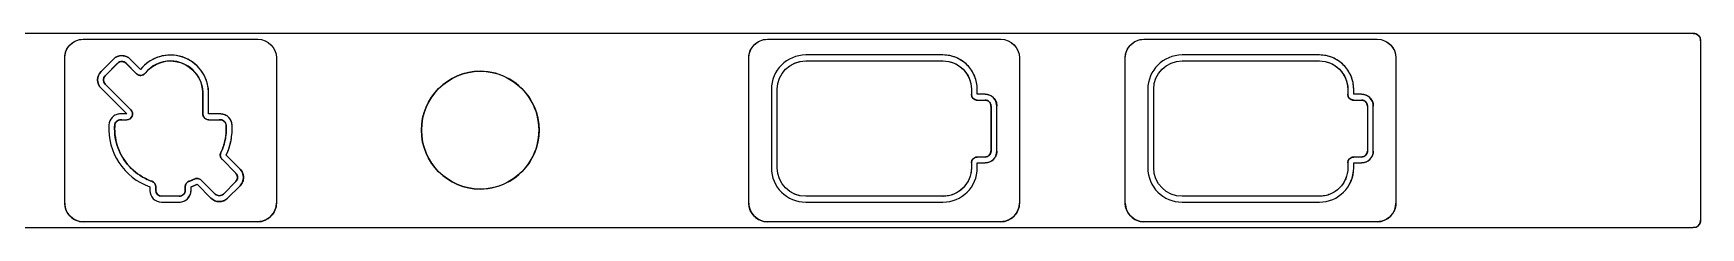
# Model space of a CAD drawing. Header units: millimetres. Extents: x 0 to 205, y 0 to 7.
# Drawn here: x 148.3 to 205, y 0 to 6.6 of the extents above; entities that cross this region are included whole.
import ezdxf

# ---------------------------------------------------------------- set-up
doc = ezdxf.new("R2010")
doc.units = ezdxf.units.MM
doc.linetypes.add('HIDDEN', pattern=[9.525, 6.35, -3.175])
doc.layers.add('Hidden', color=48, linetype='Continuous', lineweight=70, true_color=0x483905)
doc.layers.add('Layer0_', color=253, linetype='Continuous', lineweight=70, true_color=0x8faf8f)

msp = doc.modelspace()

# ---------------------------------------------------------------- linework, layer by layer
at = {"layer": 'Hidden', "linetype": 'HIDDEN', "lineweight": -3}
for p, q in [((149.996, 6.4), (149.996, 6.4)), ((155.936, 6.4), (155.936, 6.4)), ((173.263, 6.4), (173.262, 6.4)), ((181.203, 6.4), (181.202, 6.4)), ((186.063, 6.4), (186.062, 6.4)), ((194.003, 6.4), (194.002, 6.4)), ((149.366, 0.83), (149.366, 5.77)), ((149.366, 5.77), (149.366, 5.77)), ((151.027, 5.727), (151.026, 5.727)), ((151.947, 5.372), (151.592, 5.727)), ((151.592, 5.727), (151.592, 5.727)), ((152.963, 5.861), (152.963, 5.861)), ((156.566, 5.77), (156.566, 5.77)), ((172.633, 5.77), (172.632, 5.77)), ((172.633, 0.83), (172.633, 5.77)), ((174.566, 5.866), (174.566, 5.866)), ((179.233, 5.866), (179.232, 5.866)), ((181.833, 5.77), (181.832, 5.77)), ((185.433, 5.77), (185.432, 5.77)), ((185.433, 0.83), (185.433, 5.77)), ((187.366, 5.866), (187.366, 5.866)), ((192.033, 5.866), (192.032, 5.866)), ((194.633, 5.77), (194.632, 5.77)), ((150.603, 5.303), (150.603, 5.303)), ((151.947, 5.372), (151.947, 5.372)), ((150.603, 4.738), (150.603, 4.738)), ((154.262, 4.615), (154.262, 4.615)), ((154.262, 3.864), (154.262, 4.615)), ((173.399, 4.699), (173.399, 4.699)), ((180.399, 4.532), (180.399, 4.699)), ((180.399, 4.699), (180.399, 4.699)), ((186.199, 4.699), (186.199, 4.699)), ((193.199, 4.532), (193.199, 4.699)), ((193.199, 4.699), (193.199, 4.699)), ((180.399, 4.532), (180.399, 4.532)), ((180.666, 4.532), (180.666, 4.532)), ((181.066, 2.599), (181.066, 4.132)), ((181.066, 4.132), (181.066, 4.132)), ((193.199, 4.532), (193.199, 4.532)), ((193.466, 4.532), (193.466, 4.532)), ((193.866, 2.599), (193.866, 4.132)), ((193.866, 4.132), (193.866, 4.132)), ((150.869, 3.489), (150.869, 3.489)), ((151.304, 3.864), (151.304, 3.864)), ((151.477, 3.864), (151.477, 3.864)), ((154.262, 3.864), (154.262, 3.864)), ((154.616, 3.864), (154.616, 3.864)), ((155.057, 3.489), (155.057, 3.489)), ((155.33, 1.99), (154.857, 2.462)), ((154.857, 2.462), (154.857, 2.462)), ((181.066, 2.599), (181.066, 2.599)), ((193.866, 2.599), (193.866, 2.599)), ((155.33, 1.99), (155.33, 1.99)), ((173.399, 2.032), (173.399, 2.032)), ((180.399, 2.199), (180.399, 2.199)), ((180.399, 2.032), (180.399, 2.199)), ((180.399, 2.032), (180.399, 2.032)), ((180.666, 2.199), (180.666, 2.199)), ((186.199, 2.032), (186.199, 2.032)), ((193.199, 2.199), (193.199, 2.199)), ((193.199, 2.032), (193.199, 2.199)), ((193.199, 2.032), (193.199, 2.032)), ((193.466, 2.199), (193.466, 2.199)), ((152.263, 1.387), (152.263, 1.387)), ((152.263, 1.266), (152.263, 1.266)), ((153.663, 1.387), (153.662, 1.387)), ((153.663, 1.266), (153.662, 1.266)), ((153.663, 1.266), (153.663, 1.387)), ((153.868, 1.472), (153.868, 1.472)), ((154.906, 1), (155.33, 1.424)), ((155.33, 1.424), (155.33, 1.424)), ((149.366, 0.83), (149.366, 0.83)), ((152.663, 0.866), (152.663, 0.866)), ((153.263, 0.866), (153.262, 0.866)), ((154.34, 1), (154.34, 1)), ((154.906, 1), (154.906, 1)), ((156.566, 0.83), (156.566, 0.83)), ((172.632, 0.83), (172.633, 0.83)), ((174.566, 0.866), (174.566, 0.866)), ((179.233, 0.866), (179.232, 0.866)), ((181.833, 0.83), (181.832, 0.83)), ((185.432, 0.83), (185.433, 0.83)), ((187.366, 0.866), (187.366, 0.866)), ((192.033, 0.866), (192.032, 0.866)), ((194.633, 0.83), (194.632, 0.83)), ((149.996, 0.2), (149.996, 0.2)), ((155.936, 0.2), (155.936, 0.2)), ((173.263, 0.2), (173.262, 0.2)), ((181.202, 0.2), (181.203, 0.2)), ((186.063, 0.2), (186.062, 0.2)), ((194.002, 0.2), (194.003, 0.2))]:
    msp.add_line(p, q, dxfattribs=at)
at = {"layer": 'Hidden', "color": 38, "linetype": 'HIDDEN', "lineweight": -3, "true_color": 0x482605}
for p, q in [((204.748, 6.6), (204.747, 6.6)), ((204.997, 6.35), (204.998, 6.35)), ((150.745, 5.162), (150.744, 5.162)), ((151.168, 5.586), (151.169, 5.586)), ((151.452, 5.586), (151.451, 5.586)), ((151.452, 5.586), (151.807, 5.231)), ((151.806, 5.231), (151.807, 5.231)), ((151.947, 5.172), (151.948, 5.172)), ((152.105, 5.247), (152.104, 5.247)), ((152.964, 5.661), (152.963, 5.661)), ((163.499, 5.312), (163.498, 5.312)), ((174.566, 5.666), (174.567, 5.666)), ((179.233, 5.666), (179.234, 5.666)), ((187.366, 5.666), (187.367, 5.666)), ((192.033, 5.666), (192.034, 5.666)), ((150.744, 4.879), (150.745, 4.879)), ((154.062, 4.61), (154.063, 4.61)), ((154.063, 3.864), (154.063, 4.61)), ((173.599, 4.699), (173.6, 4.699)), ((180.199, 4.699), (180.2, 4.699)), ((180.2, 4.699), (180.2, 4.532)), ((186.399, 4.699), (186.4, 4.699)), ((192.999, 4.699), (193, 4.699)), ((193, 4.699), (193, 4.532)), ((151.619, 4.005), (151.618, 4.005)), ((180.199, 4.532), (180.2, 4.532)), ((180.4, 4.332), (180.399, 4.332)), ((180.666, 4.332), (180.667, 4.332)), ((180.867, 4.132), (180.866, 4.132)), ((180.867, 4.132), (180.867, 2.599)), ((192.999, 4.532), (193, 4.532)), ((193.2, 4.332), (193.199, 4.332)), ((193.466, 4.332), (193.467, 4.332)), ((193.667, 4.132), (193.666, 4.132)), ((193.667, 4.132), (193.667, 2.599)), ((151.068, 3.477), (151.069, 3.477)), ((151.304, 3.664), (151.305, 3.664)), ((151.477, 3.664), (151.478, 3.664)), ((154.062, 3.864), (154.063, 3.864)), ((154.262, 3.664), (154.263, 3.664)), ((154.616, 3.664), (154.617, 3.664)), ((154.857, 3.477), (154.858, 3.477)), ((154.677, 2.548), (154.678, 2.548)), ((154.717, 2.321), (154.716, 2.321)), ((154.717, 2.321), (155.19, 1.848)), ((180.399, 2.399), (180.4, 2.399)), ((180.667, 2.399), (180.666, 2.399)), ((180.866, 2.599), (180.867, 2.599)), ((193.199, 2.399), (193.2, 2.399)), ((193.467, 2.399), (193.466, 2.399)), ((193.666, 2.599), (193.667, 2.599)), ((155.189, 1.848), (155.19, 1.848)), ((173.599, 2.032), (173.6, 2.032)), ((180.2, 2.199), (180.199, 2.199)), ((180.199, 2.032), (180.2, 2.032)), ((180.2, 2.199), (180.2, 2.032)), ((186.399, 2.032), (186.4, 2.032)), ((193, 2.199), (192.999, 2.199)), ((192.999, 2.032), (193, 2.032)), ((193, 2.199), (193, 2.032)), ((152.33, 1.575), (152.331, 1.575)), ((152.463, 1.387), (152.464, 1.387)), ((152.463, 1.266), (152.464, 1.266)), ((153.463, 1.387), (153.464, 1.387)), ((153.463, 1.266), (153.464, 1.266)), ((153.464, 1.266), (153.464, 1.387)), ((153.596, 1.575), (153.597, 1.575)), ((153.783, 1.652), (153.782, 1.652)), ((154.01, 1.614), (154.011, 1.614)), ((154.483, 1.141), (154.482, 1.141)), ((154.765, 1.141), (154.766, 1.141)), ((155.19, 1.565), (154.766, 1.141)), ((155.19, 1.565), (155.189, 1.565)), ((163.498, 1.312), (163.499, 1.312)), ((152.663, 1.066), (152.664, 1.066)), ((153.263, 1.066), (153.264, 1.066)), ((174.566, 1.066), (174.567, 1.066)), ((179.233, 1.066), (179.234, 1.066)), ((187.366, 1.066), (187.367, 1.066)), ((192.033, 1.066), (192.034, 1.066)), ((204.747, 0), (204.748, 0)), ((204.998, 0.25), (204.997, 0.25))]:
    msp.add_line(p, q, dxfattribs=at)
at = {"layer": 'Hidden', "linetype": 'HIDDEN', "lineweight": -3, "extrusion": (1.55404e-41, -4.25385e-30, -1)}
msp.add_ellipse((149.996, 5.77), major_axis=(0, 0.63), ratio=0.999987, start_param=4.712389, end_param=6.283185, dxfattribs=at)
at = {"layer": 'Hidden', "linetype": 'HIDDEN', "lineweight": -3, "extrusion": (1.98185e-41, -5.42488e-30, -1)}
for centre in [(173.263, 5.77), (186.063, 5.77)]:
    msp.add_ellipse(centre, major_axis=(0, 0.63), ratio=0.999987, start_param=4.712389, end_param=6.283185, dxfattribs=at)
at = {"layer": 'Hidden', "linetype": 'HIDDEN', "lineweight": -3, "extrusion": (-6.01349e-43, -3.15544e-30, -1)}
msp.add_ellipse((151.31, 5.444), major_axis=(0, 0.4), ratio=0.999987, start_param=0, end_param=0.785398, dxfattribs=at)
at = {"layer": 'Hidden', "linetype": 'HIDDEN', "lineweight": -3}
for centre, major_axis, ratio, start_param, end_param in [((152.963, 4.562), (0, -1.3), 0.999987, 1.611655, 3.141586), ((179.233, 4.699), (0, -1.167), 0.999987, 1.570796, 3.141593), ((192.033, 4.699), (0, -1.167), 0.999987, 1.570796, 3.141593), ((153.007, 3.319), (1.497, 1.433), 0.981647, 5.07959, 5.593469), ((179.233, 2.032), (0, -1.167), 0.999987, 0, 1.570796), ((192.033, 2.032), (0, -1.167), 0.999987, 0, 1.570796), ((153.263, 1.266), (0, -0.4), 0.999987, 0, 1.570796), ((152.963, 3.36), (0, -2.094), 0.999987, 0.340875, 0.447213), ((149.996, 0.83), (0, -0.63), 0.999987, 4.712389, 6.283185), ((173.263, 0.83), (0, -0.63), 0.999987, 4.712389, 6.283185), ((186.063, 0.83), (0, -0.63), 0.999987, 4.712389, 6.283185)]:
    msp.add_ellipse(centre, major_axis=major_axis, ratio=ratio, start_param=start_param, end_param=end_param, dxfattribs=at)
at = {"layer": 'Hidden', "color": 38, "linetype": 'HIDDEN', "lineweight": -3, "true_color": 0x482605, "extrusion": (1.92152e-42, -3.15544e-30, -1)}
for centre, start_param, end_param in [((151.311, 5.444), 0, 0.785398), ((154.624, 1.283), 2.356194, 3.144112)]:
    msp.add_ellipse(centre, major_axis=(0, 0.2), ratio=0.999987, start_param=start_param, end_param=end_param, dxfattribs=at)
at = {"layer": 'Hidden', "color": 38, "linetype": 'HIDDEN', "lineweight": -3, "true_color": 0x482605}
for centre, major_axis, start_param, end_param in [((151.948, 5.372), (0, -0.2), 5.497787, 6.339186), ((152.964, 4.562), (0, -1.1), 1.615216, 3.141988), ((163.499, 3.312), (0, -2), 0, 3.14176), ((180.4, 4.532), (0, -0.2), 4.712389, 6.283185), ((193.2, 4.532), (0, -0.2), 4.712389, 6.283185), ((180.4, 2.199), (0, -0.2), 3.141593, 4.712389), ((193.2, 2.199), (0, -0.2), 3.141593, 4.712389), ((153.264, 1.266), (0, -0.2), 0, 1.570796)]:
    msp.add_ellipse(centre, major_axis=major_axis, ratio=0.999987, start_param=start_param, end_param=end_param, dxfattribs=at)
at = {"layer": 'Hidden', "color": 38, "linetype": 'HIDDEN', "lineweight": -3, "true_color": 0x482605, "extrusion": (0, 0, -1)}
for centre, major_axis, start_param, end_param in [((179.234, 4.699), (0, 0.967), 0, 1.570796), ((180.667, 4.132), (0, 0.2), 0, 1.570796), ((155.048, 1.707), (0, 0.2), 0.785398, 2.356194)]:
    msp.add_ellipse(centre, major_axis=major_axis, ratio=0.999987, start_param=start_param, end_param=end_param, dxfattribs=at)
at = {"layer": 'Hidden', "color": 38, "linetype": 'HIDDEN', "lineweight": -3, "true_color": 0x482605, "extrusion": (7.39549e-44, -6.31089e-30, -1)}
for centre, ratio, start_param, end_param in [((192.034, 4.699), 0.999987, 0, 1.570796), ((187.367, 2.032), 0.999988, 3.141593, 3.141594)]:
    msp.add_ellipse(centre, major_axis=(0, 0.967), ratio=ratio, start_param=start_param, end_param=end_param, dxfattribs=at)
at = {"layer": 'Hidden', "linetype": 'HIDDEN', "lineweight": -3, "extrusion": (1.97029e-42, -1.57772e-30, -1)}
msp.add_ellipse((180.666, 4.132), major_axis=(0, 0.4), ratio=0.999987, start_param=0, end_param=1.570796, dxfattribs=at)
at = {"layer": 'Hidden', "linetype": 'HIDDEN', "lineweight": -3, "extrusion": (0, 0, -1)}
msp.add_ellipse((193.466, 4.132), major_axis=(0, 0.4), ratio=0.999987, start_param=0, end_param=1.570796, dxfattribs=at)
at = {"layer": 'Hidden', "color": 38, "linetype": 'HIDDEN', "lineweight": -3, "true_color": 0x482605, "extrusion": (2.90243e-42, -3.15544e-30, -1)}
msp.add_ellipse((193.467, 4.132), major_axis=(0, 0.2), ratio=0.999987, start_param=0, end_param=1.570796, dxfattribs=at)
at = {"layer": 'Hidden', "color": 38, "linetype": 'HIDDEN', "lineweight": -3, "true_color": 0x482605, "extrusion": (3.69775e-44, -3.15544e-30, -1)}
for centre, ratio, start_param, end_param in [((154.263, 3.864), 0.999987, 3.141593, 4.712389), ((153.664, 1.387), 0.999988, 4.712389, 5.942348)]:
    msp.add_ellipse(centre, major_axis=(0, 0.2), ratio=ratio, start_param=start_param, end_param=end_param, dxfattribs=at)
at = {"layer": 'Hidden', "linetype": 'HIDDEN', "lineweight": -3, "extrusion": (7.73557e-42, -3.15544e-30, -1)}
msp.add_ellipse((180.666, 2.599), major_axis=(0, 0.4), ratio=0.999987, start_param=1.570796, end_param=3.141593, dxfattribs=at)
at = {"layer": 'Hidden', "color": 38, "linetype": 'HIDDEN', "lineweight": -3, "true_color": 0x482605, "extrusion": (4.5299e-42, -3.15544e-30, -1)}
msp.add_ellipse((180.667, 2.599), major_axis=(0, 0.2), ratio=0.999987, start_param=1.570796, end_param=3.141593, dxfattribs=at)
at = {"layer": 'Hidden', "linetype": 'HIDDEN', "lineweight": -3, "extrusion": (9.66947e-42, -3.9443e-30, -1)}
msp.add_ellipse((193.466, 2.599), major_axis=(0, 0.4), ratio=0.999987, start_param=1.570796, end_param=3.141593, dxfattribs=at)
at = {"layer": 'Hidden', "color": 38, "linetype": 'HIDDEN', "lineweight": -3, "true_color": 0x482605, "extrusion": (-9.43935e-43, -3.15544e-30, -1)}
msp.add_ellipse((193.467, 2.599), major_axis=(0, 0.2), ratio=0.999987, start_param=1.570796, end_param=3.141593, dxfattribs=at)
at = {"layer": 'Hidden', "linetype": 'HIDDEN', "lineweight": -3, "extrusion": (1.3785e-41, -3.77335e-30, -1)}
msp.add_ellipse((155.047, 1.707), major_axis=(0, 0.4), ratio=0.999987, start_param=0.785398, end_param=2.356194, dxfattribs=at)
at = {"layer": 'Hidden', "color": 38, "linetype": 'HIDDEN', "lineweight": -3, "true_color": 0x482605, "extrusion": (8.17272e-45, -3.15544e-30, -1)}
msp.add_ellipse((179.234, 2.032), major_axis=(0, 0.967), ratio=0.999987, start_param=1.570796, end_param=3.141593, dxfattribs=at)
at = {"layer": 'Hidden', "color": 38, "linetype": 'HIDDEN', "lineweight": -3, "true_color": 0x482605, "extrusion": (3.11015e-44, -3.15544e-30, -1)}
msp.add_ellipse((192.034, 2.032), major_axis=(0, 0.967), ratio=0.999987, start_param=1.570796, end_param=3.141593, dxfattribs=at)
at = {"layer": 'Hidden', "linetype": 'HIDDEN', "lineweight": -3, "extrusion": (-6.22056e-43, -3.15544e-30, -1)}
msp.add_ellipse((154.623, 1.283), major_axis=(0, 0.4), ratio=0.999987, start_param=2.356194, end_param=3.141907, dxfattribs=at)
at = {"layer": 'Hidden', "color": 38, "linetype": 'HIDDEN', "lineweight": -3, "true_color": 0x482605, "extrusion": (3.69774e-44, -3.15544e-30, -1)}
msp.add_ellipse((174.567, 2.032), major_axis=(0, 0.967), ratio=0.999987, start_param=3.141593, end_param=3.141594, dxfattribs=at)
at = {"layer": 'Hidden', "linetype": 'HIDDEN', "lineweight": -3}
msp.add_open_spline([(155.057, 3.489), (155.051, 3.584), (154.989, 3.727), (154.823, 3.842), (154.66, 3.866), (154.628, 3.864), (154.616, 3.864)], degree=3, knots=[-1, -1, -1, -1, -0.52846, -0.26423, 0, 0.138412, 0.138412, 0.138412, 0.138412], dxfattribs=at)
at = {"layer": 'Hidden', "color": 38, "linetype": 'HIDDEN', "lineweight": -3, "true_color": 0x482605}
for points, knots in [([(154.858, 3.477), (154.855, 3.527), (154.832, 3.575), (154.796, 3.61), (154.759, 3.644), (154.709, 3.664), (154.659, 3.664), (154.645, 3.664), (154.631, 3.664), (154.617, 3.664)], [-1, -1, -1, -1, -0.5, -0.5, -0.5, 0, 0, 0, 0.138412, 0.138412, 0.138412, 0.138412]), ([(154.678, 2.548), (154.739, 2.676), (154.786, 2.811), (154.856, 3.123), (154.87, 3.3), (154.858, 3.477)], [0.0017938273, 0.0017938273, 0.0017938273, 0.0017938273, 0.0022206509, 0.0022206509, 0.0027528802, 0.0027528802, 0.0027528802, 0.0027528802]), ([(154.678, 2.548), (154.66, 2.511), (154.654, 2.469), (154.661, 2.428), (154.668, 2.388), (154.688, 2.35), (154.717, 2.321)], [0, 0, 0, 0, 0.5, 0.5, 0.5, 1, 1, 1, 1])]:
    msp.add_open_spline(points, degree=3, knots=knots, dxfattribs=at)
for points in [[(153.597, 1.575), (153.66, 1.598), (153.722, 1.623), (153.783, 1.652)], [(153.869, 1.672), (153.839, 1.672), (153.81, 1.665), (153.783, 1.652)]]:
    msp.add_open_spline(points, degree=3, dxfattribs=at)
at = {"layer": 'Layer0_', "color": 38, "lineweight": -3, "true_color": 0x482605}
for p, q in [((204.747, 6.6), (0.25, 6.6)), ((204.997, 6.35), (204.997, 0.25)), ((204.998, 6.35), (204.998, 0.25)), ((150.744, 5.162), (151.168, 5.586)), ((150.745, 5.162), (151.169, 5.586)), ((151.451, 5.586), (151.806, 5.231)), ((174.566, 5.666), (179.233, 5.666)), ((187.366, 5.666), (192.033, 5.666)), ((151.618, 4.005), (150.744, 4.879)), ((151.619, 4.005), (150.745, 4.879)), ((154.062, 4.61), (154.062, 3.864)), ((173.599, 2.032), (173.599, 4.699)), ((173.6, 2.032), (173.6, 4.699)), ((180.199, 4.699), (180.199, 4.532)), ((186.399, 2.032), (186.399, 4.699)), ((186.4, 2.032), (186.4, 4.699)), ((192.999, 4.699), (192.999, 4.532)), ((180.399, 4.332), (180.666, 4.332)), ((180.866, 4.132), (180.866, 2.599)), ((193.199, 4.332), (193.466, 4.332)), ((193.666, 4.132), (193.666, 2.599)), ((151.304, 3.664), (151.477, 3.664)), ((154.262, 3.664), (154.616, 3.664)), ((154.716, 2.321), (155.189, 1.848)), ((180.666, 2.399), (180.399, 2.399)), ((193.466, 2.399), (193.199, 2.399)), ((180.199, 2.199), (180.199, 2.032)), ((192.999, 2.199), (192.999, 2.032)), ((152.463, 1.266), (152.463, 1.387)), ((152.464, 1.387), (152.464, 1.266)), ((153.463, 1.387), (153.463, 1.266)), ((153.869, 1.672), (153.868, 1.672)), ((154.482, 1.141), (154.01, 1.614)), ((154.483, 1.141), (154.011, 1.614)), ((155.189, 1.565), (154.765, 1.141)), ((153.263, 1.066), (152.663, 1.066)), ((179.233, 1.066), (174.566, 1.066)), ((192.033, 1.066), (187.366, 1.066)), ((0.25, 0), (204.747, 0))]:
    msp.add_line(p, q, dxfattribs=at)
at = {"layer": 'Layer0_', "color": 48, "lineweight": -3, "true_color": 0x483905}
for p, q in [((149.996, 6.4), (155.936, 6.4)), ((173.262, 6.4), (181.202, 6.4)), ((186.062, 6.4), (194.002, 6.4)), ((149.366, 0.83), (149.366, 5.77)), ((151.027, 5.727), (150.603, 5.303)), ((151.026, 5.727), (150.603, 5.303)), ((151.947, 5.372), (151.592, 5.727)), ((156.566, 5.77), (156.566, 0.83)), ((156.566, 5.77), (156.566, 0.83)), ((172.632, 0.83), (172.632, 5.77)), ((179.232, 5.866), (174.566, 5.866)), ((181.832, 5.77), (181.832, 0.83)), ((181.833, 5.77), (181.833, 0.83)), ((185.432, 0.83), (185.432, 5.77)), ((192.032, 5.866), (187.366, 5.866)), ((194.632, 5.77), (194.632, 0.83)), ((194.633, 5.77), (194.633, 0.83)), ((150.603, 4.738), (151.477, 3.864)), ((150.603, 4.738), (151.477, 3.864)), ((154.262, 3.864), (154.262, 4.615)), ((173.399, 4.699), (173.399, 2.032)), ((173.399, 4.699), (173.399, 2.032)), ((180.399, 4.532), (180.399, 4.699)), ((186.199, 4.699), (186.199, 2.032)), ((186.199, 4.699), (186.199, 2.032)), ((193.199, 4.532), (193.199, 4.699)), ((180.666, 4.532), (180.399, 4.532)), ((181.066, 2.599), (181.066, 4.132)), ((193.466, 4.532), (193.199, 4.532)), ((193.866, 2.599), (193.866, 4.132)), ((151.477, 3.864), (151.304, 3.864)), ((154.616, 3.864), (154.262, 3.864)), ((155.33, 1.99), (154.857, 2.462)), ((180.399, 2.032), (180.399, 2.199)), ((180.399, 2.199), (180.666, 2.199)), ((193.199, 2.032), (193.199, 2.199)), ((193.199, 2.199), (193.466, 2.199)), ((152.263, 1.387), (152.263, 1.266)), ((152.263, 1.387), (152.263, 1.266)), ((153.662, 1.266), (153.662, 1.387)), ((153.868, 1.472), (154.34, 1)), ((153.868, 1.472), (154.34, 1)), ((154.906, 1), (155.33, 1.424)), ((152.663, 0.866), (153.262, 0.866)), ((174.566, 0.866), (179.232, 0.866)), ((187.366, 0.866), (192.032, 0.866)), ((155.936, 0.2), (149.996, 0.2)), ((181.202, 0.2), (173.262, 0.2)), ((194.002, 0.2), (186.062, 0.2))]:
    msp.add_line(p, q, dxfattribs=at)
at = {"layer": 'Layer0_', "color": 48, "lineweight": -3, "true_color": 0x483905, "extrusion": (1.55404e-41, -4.25385e-30, -1)}
for centre, start_param, end_param in [((149.996, 5.77), 4.712389, 6.283185), ((155.936, 5.77), 0, 1.570796), ((155.936, 5.77), 0, 1.570796)]:
    msp.add_ellipse(centre, major_axis=(0, 0.63), ratio=0.999987, start_param=start_param, end_param=end_param, dxfattribs=at)
at = {"layer": 'Layer0_', "color": 48, "lineweight": -3, "true_color": 0x483905, "extrusion": (1.98185e-41, -5.42488e-30, -1)}
for centre, start_param, end_param in [((173.262, 5.77), 4.712389, 6.283185), ((181.202, 5.77), 0, 1.570796), ((181.203, 5.77), 0, 1.570796), ((186.062, 5.77), 4.712389, 6.283185), ((194.002, 5.77), 0, 1.570796), ((194.003, 5.77), 0, 1.570796)]:
    msp.add_ellipse(centre, major_axis=(0, 0.63), ratio=0.999987, start_param=start_param, end_param=end_param, dxfattribs=at)
at = {"layer": 'Layer0_', "color": 38, "lineweight": -3, "true_color": 0x482605, "extrusion": (2.90243e-42, -3.15544e-30, -1)}
for centre, major_axis, start_param, end_param in [((204.747, 6.35), (0, 0.25), 0, 1.570796), ((180.399, 4.532), (0, 0.2), 3.141593, 4.712389)]:
    msp.add_ellipse(centre, major_axis=major_axis, ratio=0.999987, start_param=start_param, end_param=end_param, dxfattribs=at)
at = {"layer": 'Layer0_', "color": 38, "lineweight": -3, "true_color": 0x482605}
for centre, major_axis, ratio, start_param, end_param in [((204.748, 6.35), (0, -0.25), 0.999987, 1.570796, 3.141593), ((150.886, 5.02), (0, -0.2), 0.999987, 3.926991, 5.497787), ((151.31, 5.444), (0, -0.2), 0.999987, 2.356194, 3.926991), ((151.948, 5.372), (0, -0.2), 0.999987, 0.056001, 0.8974), ((152.964, 4.562), (0, -1.1), 0.999987, 3.141988, 4.038993), ((163.499, 3.312), (0, -2), 0.999987, 3.14176, 6.283185), ((151.478, 3.864), (0, -0.2), 0.999987, 0, 2.356195), ((180.666, 4.132), (0, -0.2), 0.999987, 1.570796, 3.141593), ((193.466, 4.132), (0, -0.2), 0.999987, 1.570796, 3.141593), ((154.262, 3.864), (0, -0.2), 0.999987, 4.712389, 6.283185), ((180.666, 2.599), (0, -0.2), 0.999987, 0, 1.570796), ((193.466, 2.599), (0, -0.2), 0.999987, 0, 1.570796), ((155.047, 1.707), (0, -0.2), 0.999987, 0.785399, 2.356194), ((152.263, 1.387), (0, -0.2), 0.999987, 1.570796, 2.800712), ((152.664, 1.266), (0, -0.2), 0.999987, 4.712389, 6.283185), ((153.663, 1.387), (0, -0.2), 0.999988, 3.48243, 4.712389), ((154.623, 1.283), (0, -0.2), 0.999987, 5.497787, 7.068584), ((204.748, 0.25), (0, -0.25), 0.999987, 0, 1.570796)]:
    msp.add_ellipse(centre, major_axis=major_axis, ratio=ratio, start_param=start_param, end_param=end_param, dxfattribs=at)
at = {"layer": 'Layer0_', "color": 48, "lineweight": -3, "true_color": 0x483905}
for centre, major_axis, ratio, start_param, end_param in [((151.309, 5.444), (0, -0.4), 0.999987, 2.356194, 3.926991), ((152.963, 4.562), (0, -1.3), 0.999987, 1.611655, 4.038993), ((152.963, 4.562), (0, -1.3), 0.999987, 3.141586, 4.038993), ((174.566, 4.699), (0, -1.167), 0.999987, 3.141593, 4.712389), ((174.566, 4.699), (0, -1.167), 0.999987, 3.141593, 4.712389), ((179.232, 4.699), (0, -1.167), 0.999987, 1.570796, 3.141593), ((187.366, 4.699), (0, -1.167), 0.999987, 3.141593, 4.712389), ((187.366, 4.699), (0, -1.167), 0.999987, 3.141593, 4.712389), ((192.032, 4.699), (0, -1.167), 0.999987, 1.570796, 3.141593), ((150.885, 5.02), (0, -0.4), 0.999987, 3.926991, 5.497787), ((180.666, 4.132), (0, -0.4), 0.999987, 1.570796, 3.141593), ((193.466, 4.132), (0, -0.4), 0.999987, 1.570796, 3.141593), ((152.917, 3.318), (1.485, -1.444), 0.981257, 3.838998, 5.150188), ((152.917, 3.318), (1.485, -1.444), 0.981257, 3.838998, 5.150188), ((153.007, 3.319), (1.497, 1.433), 0.981647, 5.07959, 5.593469), ((180.666, 2.599), (0, -0.4), 0.999987, 0, 1.570796), ((193.466, 2.599), (0, -0.4), 0.999987, 0, 1.570796), ((155.047, 1.707), (0, -0.4), 0.999987, 0.785399, 2.356194), ((174.566, 2.032), (0, -1.167), 0.999987, 4.712389, 6.283185), ((174.566, 2.032), (0, -1.167), 0.999987, 4.712389, 6.283185), ((179.232, 2.032), (0, -1.167), 0.999987, 0, 1.570796), ((187.366, 2.032), (0, -1.167), 0.999987, 4.712389, 6.283185), ((187.366, 2.032), (0, -1.167), 0.999987, 4.712389, 6.283185), ((192.032, 2.032), (0, -1.167), 0.999987, 0, 1.570796), ((152.663, 1.266), (0, -0.4), 0.999987, 4.712389, 6.283185), ((152.663, 1.266), (0, -0.4), 0.999987, 4.712389, 6.283185), ((153.262, 1.266), (0, -0.4), 0.999987, 0, 1.570796), ((152.962, 3.36), (0, -2.094), 0.999987, 0.340875, 0.447213), ((154.623, 1.283), (0, -0.4), 0.999987, 5.497787, 7.068584), ((155.936, 0.83), (0, -0.63), 0.999987, 0, 1.570796), ((181.203, 0.83), (0, -0.63), 0.999987, 0, 1.570796), ((194.003, 0.83), (0, -0.63), 0.999987, 0, 1.570796)]:
    msp.add_ellipse(centre, major_axis=major_axis, ratio=ratio, start_param=start_param, end_param=end_param, dxfattribs=at)
at = {"layer": 'Layer0_', "color": 48, "lineweight": -3, "true_color": 0x483905, "extrusion": (-6.01349e-43, -3.15544e-30, -1)}
msp.add_ellipse((151.31, 5.444), major_axis=(0, 0.4), ratio=0.999987, start_param=5.497787, end_param=6.283185, dxfattribs=at)
at = {"layer": 'Layer0_', "color": 38, "lineweight": -3, "true_color": 0x482605, "extrusion": (3.69775e-44, -3.15544e-30, -1)}
for centre, major_axis, start_param, end_param in [((152.963, 4.562), (0, 1.1), 5.385785, 7.809562), ((150.887, 5.02), (0, 0.2), 3.926991, 5.497787), ((152.264, 1.387), (0, 0.2), 0.340881, 1.570796), ((152.663, 1.266), (0, 0.2), 3.141593, 4.712389), ((153.263, 1.266), (0, 0.2), 1.570796, 3.141593)]:
    msp.add_ellipse(centre, major_axis=major_axis, ratio=0.999987, start_param=start_param, end_param=end_param, dxfattribs=at)
at = {"layer": 'Layer0_', "color": 48, "lineweight": -3, "true_color": 0x483905, "extrusion": (9.99953e-42, -2.73715e-30, -1)}
msp.add_ellipse((150.886, 5.02), major_axis=(0, 0.4), ratio=0.999987, start_param=3.926991, end_param=5.497787, dxfattribs=at)
at = {"layer": 'Layer0_', "color": 38, "lineweight": -3, "true_color": 0x482605, "extrusion": (1.92152e-42, -3.15544e-30, -1)}
for centre, start_param, end_param in [((151.311, 5.444), 5.497787, 6.283185), ((154.624, 1.283), 3.141592, 3.926991)]:
    msp.add_ellipse(centre, major_axis=(0, 0.2), ratio=0.999987, start_param=start_param, end_param=end_param, dxfattribs=at)
at = {"layer": 'Layer0_', "color": 38, "lineweight": -3, "true_color": 0x482605, "extrusion": (0, 0, -1)}
for centre, major_axis, start_param, end_param in [((151.947, 5.372), (0, 0.2), 2.244192, 3.926991), ((179.233, 4.699), (0, 0.967), 0, 1.570796), ((187.366, 4.699), (0, 0.967), 4.712389, 6.283185), ((187.367, 4.699), (0, 0.967), 4.712389, 6.283185), ((193.199, 4.532), (0, 0.2), 3.141593, 4.712389)]:
    msp.add_ellipse(centre, major_axis=major_axis, ratio=0.999987, start_param=start_param, end_param=end_param, dxfattribs=at)
at = {"layer": 'Layer0_', "color": 38, "lineweight": -3, "true_color": 0x482605}
msp.add_ellipse((163.498, 3.312), major_axis=(0, -2), ratio=0.999987, dxfattribs=at)
at = {"layer": 'Layer0_', "color": 38, "lineweight": -3, "true_color": 0x482605, "extrusion": (3.48687e-44, -3.15544e-30, -1)}
for centre in [(174.566, 4.699), (174.567, 4.699)]:
    msp.add_ellipse(centre, major_axis=(0, 0.967), ratio=0.999987, start_param=4.712389, end_param=6.283185, dxfattribs=at)
at = {"layer": 'Layer0_', "color": 38, "lineweight": -3, "true_color": 0x482605, "extrusion": (7.39549e-44, -6.31089e-30, -1)}
for centre, ratio, start_param, end_param in [((192.033, 4.699), 0.999987, 0, 1.570796), ((187.366, 2.032), 0.999988, 3.141593, 4.712389), ((187.367, 2.032), 0.999988, 3.141593, 4.712389)]:
    msp.add_ellipse(centre, major_axis=(0, 0.967), ratio=ratio, start_param=start_param, end_param=end_param, dxfattribs=at)
at = {"layer": 'Layer0_', "color": 38, "lineweight": -3, "true_color": 0x482605, "extrusion": (-9.68159e-43, -3.15544e-30, -1)}
msp.add_ellipse((151.477, 3.864), major_axis=(0, 0.2), ratio=0.999987, start_param=0.785398, end_param=3.141593, dxfattribs=at)
at = {"layer": 'Layer0_', "color": 38, "lineweight": -3, "true_color": 0x482605, "extrusion": (-9.43935e-43, -3.15544e-30, -1)}
for centre in [(180.399, 2.199), (193.199, 2.199)]:
    msp.add_ellipse(centre, major_axis=(0, 0.2), ratio=0.999987, start_param=4.712389, end_param=6.283185, dxfattribs=at)
at = {"layer": 'Layer0_', "color": 38, "lineweight": -3, "true_color": 0x482605, "extrusion": (3.69774e-44, -3.15544e-30, -1)}
for centre in [(174.566, 2.032), (174.567, 2.032)]:
    msp.add_ellipse(centre, major_axis=(0, 0.967), ratio=0.999987, start_param=3.141593, end_param=4.712389, dxfattribs=at)
at = {"layer": 'Layer0_', "color": 38, "lineweight": -3, "true_color": 0x482605, "extrusion": (8.17272e-45, -3.15544e-30, -1)}
msp.add_ellipse((179.233, 2.032), major_axis=(0, 0.967), ratio=0.999987, start_param=1.570796, end_param=3.141593, dxfattribs=at)
at = {"layer": 'Layer0_', "color": 38, "lineweight": -3, "true_color": 0x482605, "extrusion": (3.11015e-44, -3.15544e-30, -1)}
msp.add_ellipse((192.033, 2.032), major_axis=(0, 0.967), ratio=0.999987, start_param=1.570796, end_param=3.141593, dxfattribs=at)
at = {"layer": 'Layer0_', "color": 48, "lineweight": -3, "true_color": 0x483905, "extrusion": (8.70241e-42, -2.41589e-30, -1)}
msp.add_ellipse((149.996, 0.83), major_axis=(0, 0.63), ratio=0.999987, start_param=3.141593, end_param=4.712389, dxfattribs=at)
at = {"layer": 'Layer0_', "color": 48, "lineweight": -3, "true_color": 0x483905, "extrusion": (-6.22056e-43, -3.15544e-30, -1)}
msp.add_ellipse((154.623, 1.283), major_axis=(0, 0.4), ratio=0.999987, start_param=3.141592, end_param=3.926991, dxfattribs=at)
at = {"layer": 'Layer0_', "color": 48, "lineweight": -3, "true_color": 0x483905, "extrusion": (1.20542e-41, -3.25405e-30, -1)}
for centre in [(155.936, 0.83), (181.202, 0.83), (194.002, 0.83)]:
    msp.add_ellipse(centre, major_axis=(0, 0.63), ratio=0.999987, start_param=1.570796, end_param=3.141593, dxfattribs=at)
at = {"layer": 'Layer0_', "color": 48, "lineweight": -3, "true_color": 0x483905, "extrusion": (1.1544e-41, -3.20475e-30, -1)}
for centre in [(173.262, 0.83), (186.062, 0.83)]:
    msp.add_ellipse(centre, major_axis=(0, 0.63), ratio=0.999987, start_param=3.141593, end_param=4.712389, dxfattribs=at)
at = {"layer": 'Layer0_', "color": 38, "lineweight": -3, "true_color": 0x482605, "extrusion": (3.43514e-42, -3.15544e-30, -1)}
msp.add_ellipse((204.747, 0.25), major_axis=(0, 0.25), ratio=0.999987, start_param=1.570796, end_param=3.141593, dxfattribs=at)
at = {"layer": 'Layer0_', "color": 48, "lineweight": -3, "true_color": 0x483905}
for points, knots in [([(151.304, 3.864), (151.286, 3.864), (151.266, 3.865), (151.189, 3.858), (151.098, 3.835), (150.937, 3.727), (150.875, 3.584), (150.869, 3.489)], [-1.120104, -1.120104, -1.120104, -1.120104, -0.934, -0.934, -0.735999, -0.471997, 0, 0, 0, 0]), ([(151.304, 3.864), (151.285, 3.864), (151.265, 3.865), (151.189, 3.858), (151.098, 3.835), (150.937, 3.727), (150.875, 3.584), (150.869, 3.489)], [-1.120104, -1.120104, -1.120104, -1.120104, -0.934, -0.934, -0.735999, -0.471997, 0, 0, 0, 0]), ([(155.057, 3.489), (155.051, 3.584), (154.989, 3.727), (154.823, 3.842), (154.66, 3.866), (154.628, 3.864), (154.616, 3.864)], [-1, -1, -1, -1, -0.52846, -0.26423, 0, 0.138412, 0.138412, 0.138412, 0.138412])]:
    msp.add_open_spline(points, degree=3, knots=knots, dxfattribs=at)
at = {"layer": 'Layer0_', "color": 38, "lineweight": -3, "true_color": 0x482605}
for points, knots in [([(152.33, 1.575), (152.186, 1.626), (152.048, 1.695), (151.713, 1.916), (151.534, 2.092), (151.256, 2.499), (151.158, 2.725), (151.107, 2.964), (151.078, 3.097), (151.064, 3.231), (151.065, 3.403), (151.066, 3.44), (151.068, 3.477)], [-0.001938236, -0.001938236, -0.001938236, -0.001938236, -0.001477419, -0.001477419, -0.000733137, -0.000733137, 0, 0, 0, 0.000405693, 0.000405693, 0.000515748, 0.000515748, 0.000515748, 0.000515748]), ([(151.069, 3.477), (151.067, 3.44), (151.066, 3.403), (151.065, 3.231), (151.079, 3.097), (151.108, 2.964), (151.159, 2.725), (151.257, 2.499), (151.535, 2.092), (151.714, 1.916), (152.049, 1.695), (152.187, 1.626), (152.331, 1.575)], [-0.000515748, -0.000515748, -0.000515748, -0.000515748, -0.000405693, -0.000405693, 0, 0, 0, 0.000733137, 0.000733137, 0.001477419, 0.001477419, 0.001938236, 0.001938236, 0.001938236, 0.001938236]), ([(151.068, 3.477), (151.072, 3.527), (151.095, 3.575), (151.131, 3.61), (151.168, 3.644), (151.218, 3.664), (151.268, 3.664), (151.28, 3.664), (151.292, 3.664), (151.304, 3.664)], [0, 0, 0, 0, 0.5, 0.5, 0.5, 1, 1, 1, 1.120104, 1.120104, 1.120104, 1.120104]), ([(151.305, 3.664), (151.293, 3.664), (151.281, 3.664), (151.269, 3.664), (151.219, 3.664), (151.169, 3.644), (151.132, 3.61), (151.096, 3.575), (151.073, 3.527), (151.069, 3.477)], [-1.120104, -1.120104, -1.120104, -1.120104, -1, -1, -1, -0.5, -0.5, -0.5, 0, 0, 0, 0]), ([(154.616, 3.664), (154.63, 3.664), (154.644, 3.664), (154.658, 3.664), (154.708, 3.664), (154.758, 3.644), (154.795, 3.61), (154.831, 3.575), (154.854, 3.527), (154.857, 3.477)], [-0.138412, -0.138412, -0.138412, -0.138412, 0, 0, 0, 0.5, 0.5, 0.5, 1, 1, 1, 1]), ([(154.857, 3.477), (154.869, 3.3), (154.855, 3.123), (154.785, 2.811), (154.738, 2.676), (154.677, 2.548)], [-0.0027528802, -0.0027528802, -0.0027528802, -0.0027528802, -0.0022206509, -0.0022206509, -0.0017938273, -0.0017938273, -0.0017938273, -0.0017938273]), ([(154.716, 2.321), (154.687, 2.35), (154.667, 2.388), (154.66, 2.428), (154.653, 2.469), (154.659, 2.511), (154.677, 2.548)], [-1, -1, -1, -1, -0.5, -0.5, -0.5, 0, 0, 0, 0]), ([(153.868, 1.672), (153.88, 1.672), (153.891, 1.671), (153.902, 1.669), (153.942, 1.662), (153.981, 1.643), (154.01, 1.614)], [0.362895, 0.362895, 0.362895, 0.362895, 0.5, 0.5, 0.5, 1, 1, 1, 1]), ([(154.011, 1.614), (153.982, 1.643), (153.943, 1.662), (153.903, 1.669), (153.892, 1.671), (153.881, 1.672), (153.869, 1.672)], [-1, -1, -1, -1, -0.5, -0.5, -0.5, -0.362895, -0.362895, -0.362895, -0.362895])]:
    msp.add_open_spline(points, degree=3, knots=knots, dxfattribs=at)
for points in [[(153.782, 1.652), (153.721, 1.623), (153.659, 1.598), (153.596, 1.575)], [(153.782, 1.652), (153.809, 1.665), (153.838, 1.672), (153.868, 1.672)]]:
    msp.add_open_spline(points, degree=3, dxfattribs=at)

doc.saveas('drawing.dxf')
